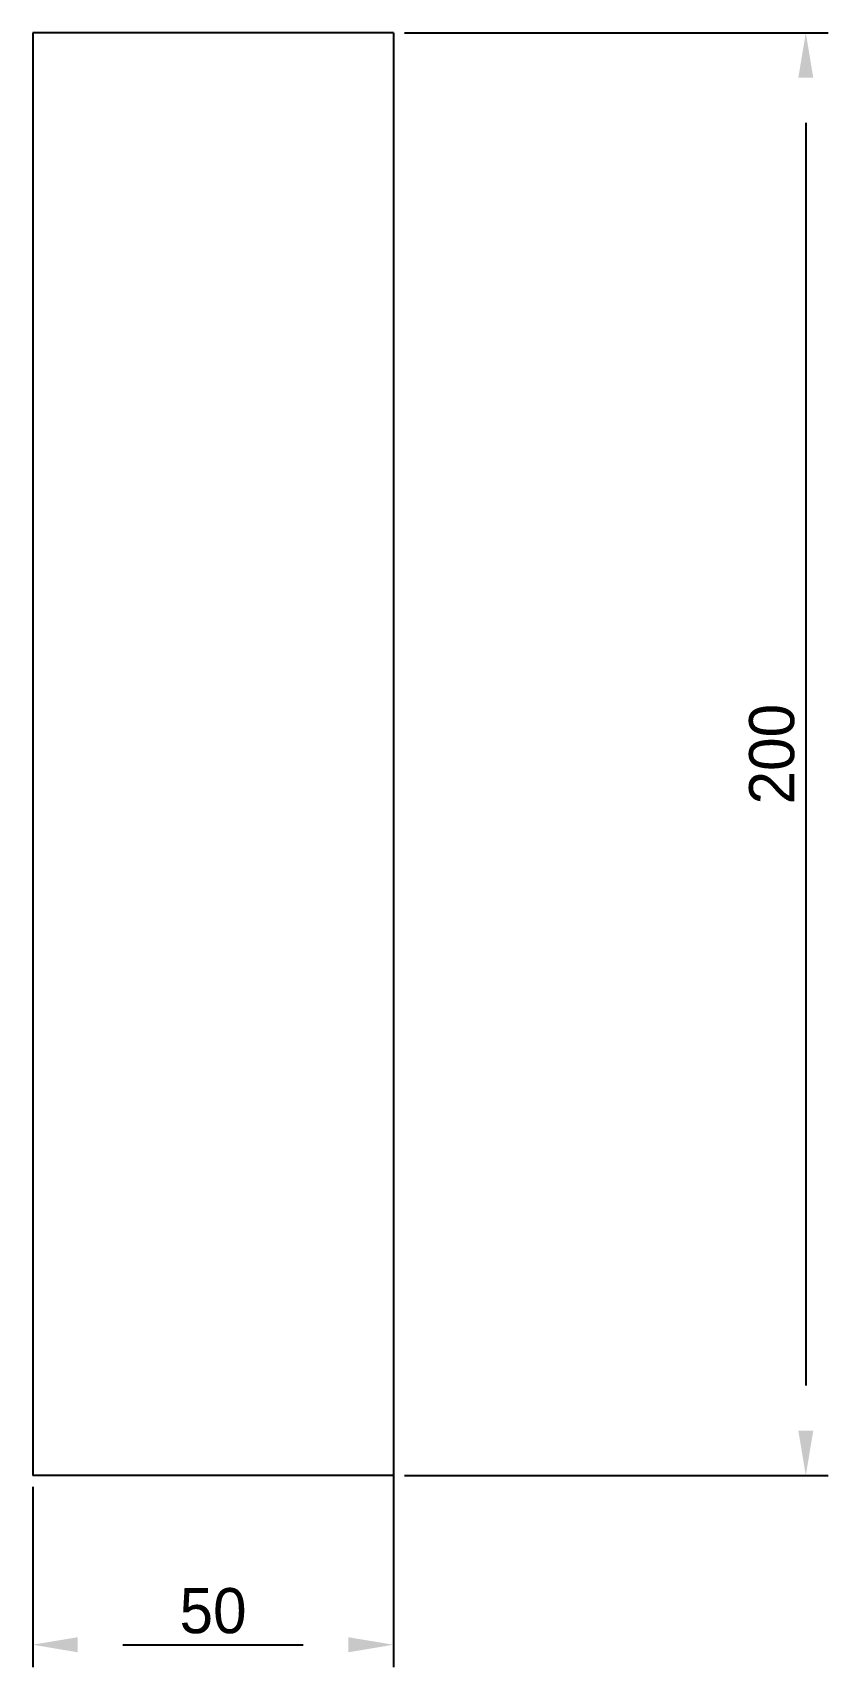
# Model space of a CAD drawing. Header units: millimetres. Extents: x 94 to 204, y -319 to -92.
import ezdxf

# ---------------------------------------------------------------- set-up
doc = ezdxf.new("R2010")
doc.units = ezdxf.units.MM
doc.layers.get('0').update_dxf_attribs({"linetype": 'CONTINUOUS', "lineweight": 25})
doc.dimstyles.get("Standard").update_dxf_attribs({"dimscale": 2.5, "dimtxt": 2.5, "dimasz": 2.5, "dimexe": 1.25, "dimexo": 0.625, "dimtad": 0, "dimtoh": 1, "dimtxsty": 'Standard', "dimcen": 0.09, "dimadec": 0, "dimazin": 0, "dimtfac": 1, "dimtdec": 4, "dimtofl": 0, "dimtmove": 0, "dimatfit": 3, "dimfxl": 1, "dimtolj": 1, "dimtzin": 0, "dimarcsym": 0})

# ---------------------------------------------------------------- blocks, each defined once
blk = doc.blocks.new('*D1')
at = {"color": 0, "linetype": 'ByBlock', "lineweight": -2}
for p, q in [((143.54, -291.59), (143.54, -318.6)), ((93.54, -293.59), (93.54, -318.6)), ((106.04, -315.47), (131.04, -315.47))]:
    blk.add_line(p, q, dxfattribs=at)
for points in [[(93.54, -315.47), (99.79, -314.43), (99.79, -316.52)], [(143.54, -315.47), (137.29, -316.52), (137.29, -314.43)]]:
    blk.add_solid(points, dxfattribs=at)
at = {"color": 0, "linetype": 'CONTINUOUS', "lineweight": -2, "insert": (118.54, -310.79), "char_height": 6.25, "width": 7.6389, "attachment_point": 5}
blk.add_mtext('50', dxfattribs=at)
blk = doc.blocks.new('*D2')
at = {"color": 0, "linetype": 'ByBlock', "lineweight": -2}
for p, q in [((145.1, -92.03), (203.83, -92.03)), ((200.71, -104.53), (200.71, -279.53)), ((145.1, -292.03), (203.83, -292.03))]:
    blk.add_line(p, q, dxfattribs=at)
for points in [[(200.71, -92.03), (201.75, -98.28), (199.67, -98.28)], [(200.71, -292.03), (199.67, -285.78), (201.75, -285.78)]]:
    blk.add_solid(points, dxfattribs=at)
at = {"color": 0, "linetype": 'CONTINUOUS', "lineweight": -2, "insert": (196.02, -192.03), "char_height": 6.25, "width": 12.5, "attachment_point": 5, "rotation": 90}
blk.add_mtext('200', dxfattribs=at)

msp = doc.modelspace()

# ---------------------------------------------------------------- linework, layer by layer
for p, q in [((93.536, -92.027), (93.536, -292.027)), ((143.536, -92.027), (93.536, -92.027)), ((143.536, -92.027), (143.536, -292.027)), ((143.536, -292.027), (93.536, -292.027))]:
    msp.add_line(p, q)

# ---------------------------------------------------------------- dimensions: what is measured, and where the dimension line sits
dim = msp.add_linear_dim(base=(200.706, -292.027), p1=(143.536, -92.027), p2=(143.536, -292.027), angle=90, dimstyle='Standard')
dim.commit()
dim.dimension.update_dxf_attribs({"geometry": '*D2', "text_midpoint": (196.019, -192.027)})
dim = msp.add_linear_dim(base=(143.536, -315.474), p1=(93.536, -292.027), p2=(143.536, -290.027), dimstyle='Standard')
dim.commit()
dim.dimension.update_dxf_attribs({"geometry": '*D1', "text_midpoint": (118.536, -310.787)})

doc.saveas('drawing.dxf')
